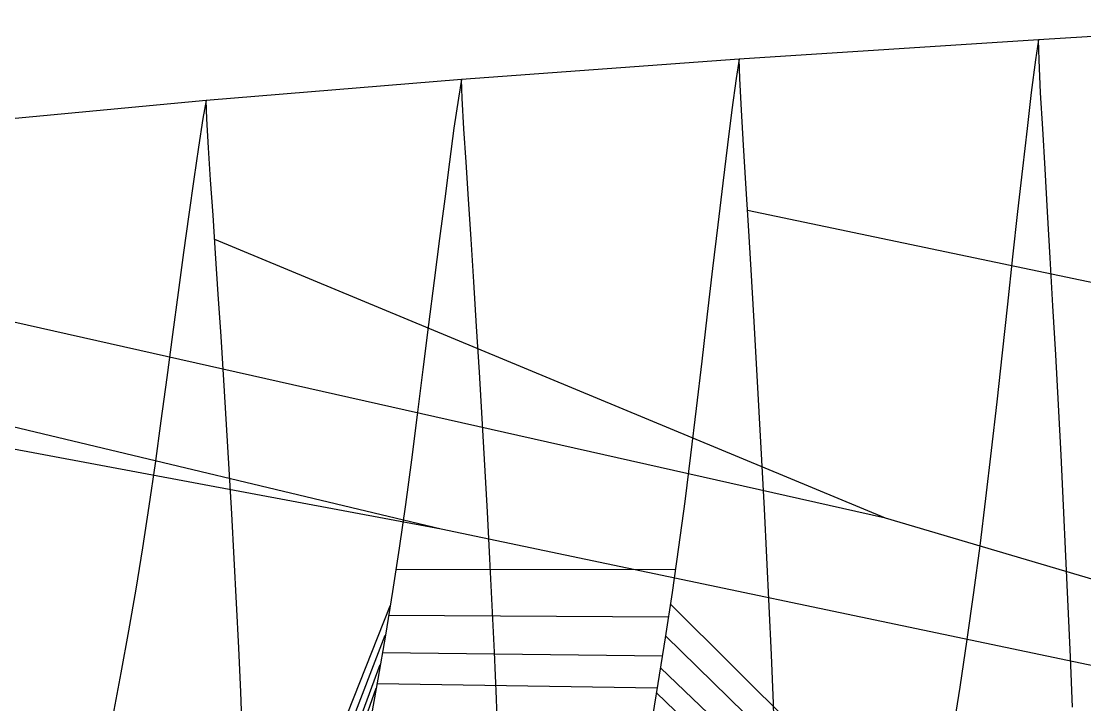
# Model space of a CAD drawing. Extents: x -427 to 427, y 0 to 209.
# Drawn here: x -360.8 to -303.1, y 165.5 to 202.5 of the extents above; entities that cross this region are included whole.
import ezdxf

# ---------------------------------------------------------------- set-up
doc = ezdxf.new("R2010")
doc.units = 0

msp = doc.modelspace()

# ---------------------------------------------------------------- linework, layer by layer
at = {"layer": 'default', "color": 5, "linetype": 'CONTINUOUS'}
for p, q in [((-288.417, 202.54, 87.256), (-305.632, 201.542, 99.933)), ((-305.632, 201.542, 99.933), (-321.865, 200.492, 113.096)), ((-305.632, 201.542, 99.933), (-305.79, 200.452, 99.807)), ((-321.865, 200.492, 113.096), (-336.917, 199.388, 126.718)), ((-321.865, 200.492, 113.096), (-322.028, 199.441, 112.981)), ((-305.79, 200.452, 99.807), (-306.019, 198.682, 99.639)), ((-336.917, 199.388, 126.718), (-350.773, 198.234, 140.812)), ((-336.917, 199.388, 126.718), (-337.085, 198.378, 126.616)), ((-322.028, 199.441, 112.981), (-322.263, 197.733, 112.829)), ((-306.019, 198.682, 99.639), (-306.245, 196.718, 99.489)), ((-350.773, 198.234, 140.812), (-363.405, 197.045, 155.205)), ((-350.773, 198.234, 140.812), (-350.944, 197.271, 140.724)), ((-337.085, 198.378, 126.616), (-337.328, 196.739, 126.483)), ((-350.944, 197.271, 140.724), (-351.191, 195.707, 140.609)), ((-322.263, 197.733, 112.829), (-322.497, 195.839, 112.693)), ((-337.328, 196.739, 126.483), (-337.569, 194.919, 126.365)), ((-306.245, 196.718, 99.489), (-306.49, 194.553, 99.328)), ((-351.191, 195.707, 140.609), (-351.436, 193.972, 140.509)), ((-322.497, 195.839, 112.693), (-322.75, 193.751, 112.548)), ((-337.569, 194.919, 126.365), (-337.83, 192.914, 126.24)), ((-306.49, 194.553, 99.328), (-306.756, 192.224, 99.154)), ((-351.436, 193.972, 140.509), (-351.702, 192.059, 140.402)), ((-322.75, 193.751, 112.548), (-323.024, 191.504, 112.39)), ((-337.83, 192.914, 126.24), (-338.113, 190.756, 126.103)), ((-261.886, 179.782, 153.3), (-321.403, 192.284, 114.247)), ((-306.756, 192.224, 99.154), (-307.029, 189.761, 98.978)), ((-351.702, 192.059, 140.402), (-351.99, 190.001, 140.286)), ((-323.024, 191.504, 112.39), (-323.307, 189.129, 112.231)), ((-313.93, 175.592, 211.473), (-350.306, 190.698, 141.804)), ((-338.113, 190.756, 126.103), (-338.405, 188.474, 125.966)), ((-351.99, 190.001, 140.286), (-352.287, 187.825, 140.17)), ((-307.029, 189.761, 98.978), (-307.31, 187.188, 98.802)), ((-313.93, 175.592, 211.473), (-374.406, 189.176, 170.518)), ((-323.307, 189.129, 112.231), (-323.596, 186.646, 112.072)), ((-338.025, 174.997, 242.953), (-393.594, 188.242, 199.01)), ((-338.405, 188.474, 125.966), (-338.704, 186.09, 125.83)), ((-338.025, 174.997, 242.953), (-407.597, 187.997, 226.556)), ((-352.287, 187.825, 140.17), (-352.591, 185.551, 140.054)), ((-307.31, 187.188, 98.802), (-307.596, 184.55, 98.623)), ((-323.596, 186.646, 112.072), (-323.892, 184.102, 111.911)), ((-338.704, 186.09, 125.83), (-339.009, 183.646, 125.69)), ((-352.591, 185.551, 140.054), (-352.901, 183.22, 139.937)), ((-323.892, 184.102, 111.911), (-324.193, 181.544, 111.744)), ((-307.596, 184.55, 98.623), (-307.887, 181.898, 98.439)), ((-339.009, 183.646, 125.69), (-339.32, 181.189, 125.547)), ((-352.901, 183.22, 139.937), (-353.217, 180.876, 139.815)), ((-307.887, 181.898, 98.439), (-308.184, 179.263, 98.246)), ((-339.32, 181.189, 125.547), (-339.636, 178.747, 125.396)), ((-324.193, 181.544, 111.744), (-324.499, 179.002, 111.57)), ((-353.217, 180.876, 139.815), (-353.539, 178.548, 139.687)), ((-324.499, 179.002, 111.57), (-324.814, 176.492, 111.383)), ((-308.184, 179.263, 98.246), (-308.489, 176.661, 98.039)), ((-353.539, 178.548, 139.687), (-353.87, 176.249, 139.549)), ((-339.636, 178.747, 125.396), (-339.961, 176.337, 125.234)), ((-308.489, 176.661, 98.039), (-308.808, 174.096, 97.813)), ((-353.87, 176.249, 139.549), (-354.214, 173.982, 139.394)), ((-339.961, 176.337, 125.234), (-340.301, 173.961, 125.055)), ((-324.814, 176.492, 111.383), (-325.143, 174.018, 111.177)), ((-354.214, 173.982, 139.394), (-354.58, 171.735, 139.219)), ((-340.301, 173.961, 125.055), (-340.661, 171.604, 124.852)), ((-325.143, 174.018, 111.177), (-325.492, 171.564, 110.946)), ((-308.808, 174.096, 97.813), (-309.146, 171.552, 97.559)), ((-354.58, 171.735, 139.219), (-354.971, 169.484, 139.021)), ((-340.661, 171.604, 124.852), (-341.045, 169.243, 124.624)), ((-325.492, 171.564, 110.946), (-325.865, 169.105, 110.687)), ((-309.146, 171.552, 97.559), (-309.508, 169.002, 97.275)), ((-348.44, 151.54, 146.433), (-340.787, 170.83, 124.777)), ((-354.971, 169.484, 139.021), (-355.388, 167.207, 138.8)), ((-348.417, 150.095, 146.562), (-341.055, 169.241, 124.614)), ((-341.045, 169.243, 124.624), (-341.457, 166.856, 124.37)), ((-325.865, 169.105, 110.687), (-326.263, 166.619, 110.399)), ((-309.508, 169.002, 97.275), (-309.895, 166.424, 96.96)), ((-348.393, 148.65, 146.69), (-341.323, 167.651, 124.451)), ((-355.388, 167.207, 138.8), (-355.83, 164.892, 138.559)), ((-341.457, 166.856, 124.37), (-341.892, 164.428, 124.094)), ((-348.37, 147.205, 146.819), (-341.544, 166.37, 124.315)), ((-326.263, 166.619, 110.399), (-326.685, 164.09, 110.087)), ((-309.895, 166.424, 96.96), (-310.304, 163.802, 96.619))]:
    msp.add_line(p, q, dxfattribs=at)
at = {"layer": 'default', "color": 3, "linetype": 'CONTINUOUS'}
for p, q in [((-305.594, 200.44, 100.064), (-305.632, 201.542, 99.933)), ((-321.827, 199.428, 113.22), (-321.865, 200.492, 113.096)), ((-305.507, 198.661, 100.309), (-305.594, 200.44, 100.064)), ((-336.878, 198.365, 126.834), (-336.917, 199.388, 126.718)), ((-321.739, 197.71, 113.45), (-321.827, 199.428, 113.22)), ((-305.389, 196.702, 100.608), (-305.507, 198.661, 100.309)), ((-350.735, 197.257, 140.92), (-350.773, 198.234, 140.812)), ((-336.789, 196.713, 127.049), (-336.878, 198.365, 126.834)), ((-321.619, 195.818, 113.731), (-321.739, 197.71, 113.45)), ((-350.647, 195.68, 141.119), (-350.735, 197.257, 140.92)), ((-336.667, 194.895, 127.311), (-336.789, 196.713, 127.049)), ((-305.26, 194.543, 100.935), (-305.389, 196.702, 100.608)), ((-350.525, 193.943, 141.36), (-350.647, 195.68, 141.119)), ((-321.489, 193.734, 114.039), (-321.619, 195.818, 113.731)), ((-336.534, 192.89, 127.597), (-336.667, 194.895, 127.311)), ((-305.127, 192.198, 101.282), (-305.26, 194.543, 100.935)), ((-350.393, 192.029, 141.625), (-350.525, 193.943, 141.36)), ((-321.355, 191.47, 114.365), (-321.489, 193.734, 114.039)), ((-336.398, 190.713, 127.901), (-336.534, 192.89, 127.597)), ((-304.986, 189.706, 101.651), (-305.127, 192.198, 101.282)), ((-350.257, 189.95, 141.905), (-350.393, 192.029, 141.625)), ((-321.212, 189.064, 114.712), (-321.355, 191.47, 114.365)), ((-336.252, 188.4, 128.224), (-336.398, 190.713, 127.901)), ((-350.111, 187.741, 142.204), (-350.257, 189.95, 141.905)), ((-304.839, 187.11, 102.033), (-304.986, 189.706, 101.651)), ((-321.064, 186.557, 115.072), (-321.212, 189.064, 114.712)), ((-336.101, 185.99, 128.56), (-336.252, 188.4, 128.224)), ((-349.961, 185.44, 142.513), (-350.111, 187.741, 142.204)), ((-304.692, 184.441, 102.423), (-304.839, 187.11, 102.033)), ((-320.915, 183.98, 115.437), (-321.064, 186.557, 115.072)), ((-335.949, 183.512, 128.901), (-336.101, 185.99, 128.56)), ((-349.811, 183.074, 142.829), (-349.961, 185.44, 142.513)), ((-304.545, 181.729, 102.814), (-304.692, 184.441, 102.423)), ((-335.799, 180.994, 129.245), (-335.949, 183.512, 128.901)), ((-320.767, 181.361, 115.806), (-320.915, 183.98, 115.437)), ((-349.66, 180.669, 143.146), (-349.811, 183.074, 142.829)), ((-304.401, 179.001, 103.203), (-304.545, 181.729, 102.814)), ((-320.622, 178.728, 116.172), (-320.767, 181.361, 115.806)), ((-349.513, 178.252, 143.461), (-349.66, 180.669, 143.146)), ((-335.651, 178.462, 129.586), (-335.799, 180.994, 129.245)), ((-304.264, 176.27, 103.585), (-304.401, 179.001, 103.203)), ((-349.373, 175.831, 143.771), (-349.513, 178.252, 143.461)), ((-335.51, 175.927, 129.921), (-335.651, 178.462, 129.586)), ((-320.483, 176.091, 116.531), (-320.622, 178.728, 116.172)), ((-335.375, 173.388, 130.249), (-335.51, 175.927, 129.921)), ((-320.351, 173.451, 116.881), (-320.483, 176.091, 116.531)), ((-304.133, 173.535, 103.957), (-304.264, 176.27, 103.585)), ((-349.24, 173.407, 144.074), (-349.373, 175.831, 143.771)), ((-248.63, 156.249, 286.058), (-313.93, 175.592, 211.473)), ((-248.63, 156.249, 286.058), (-338.025, 174.997, 242.953)), ((-349.114, 170.984, 144.37), (-349.24, 173.407, 144.074)), ((-335.249, 170.851, 130.569), (-335.375, 173.388, 130.249)), ((-320.226, 170.811, 117.224), (-320.351, 173.451, 116.881)), ((-304.009, 170.802, 104.321), (-304.133, 173.535, 103.957)), ((-348.997, 168.565, 144.657), (-349.114, 170.984, 144.37)), ((-335.131, 168.318, 130.879), (-335.249, 170.851, 130.569)), ((-320.11, 168.176, 117.555), (-320.226, 170.811, 117.224)), ((-303.894, 168.073, 104.673), (-304.009, 170.802, 104.321)), ((-348.89, 166.149, 144.936), (-348.997, 168.565, 144.657)), ((-335.023, 165.787, 131.179), (-335.131, 168.318, 130.879)), ((-320.003, 165.544, 117.876), (-320.11, 168.176, 117.555)), ((-303.788, 165.346, 105.013), (-303.894, 168.073, 104.673)), ((-348.793, 163.73, 145.205), (-348.89, 166.149, 144.936)), ((-334.924, 163.253, 131.469), (-335.023, 165.787, 131.179)), ((-319.906, 162.908, 118.185), (-320.003, 165.544, 117.876))]:
    msp.add_line(p, q, dxfattribs=at)
at = {"layer": 'default', "color": 30, "linetype": 'CONTINUOUS'}
for p, q in [((-325.316, 172.798, 111.062), (-340.48, 172.789, 124.954)), ((-325.7, 170.213, 110.799), (-340.876, 170.307, 124.723)), ((-326.024, 168.111, 110.572), (-341.21, 168.288, 124.522)), ((-326.305, 166.366, 110.368), (-341.5, 166.613, 124.342))]:
    msp.add_line(p, q, dxfattribs=at)
at = {"layer": 'default', "color": 1, "linetype": 'CONTINUOUS'}
for p, q in [((-303.33, 148.858, 106.827), (-325.589, 170.922, 110.878)), ((-303.305, 147.227, 106.98), (-325.859, 169.201, 110.687)), ((-303.28, 145.596, 107.134), (-326.128, 167.48, 110.495)), ((-303.254, 143.964, 107.288), (-326.348, 166.113, 110.337))]:
    msp.add_line(p, q, dxfattribs=at)

doc.saveas('drawing.dxf')
